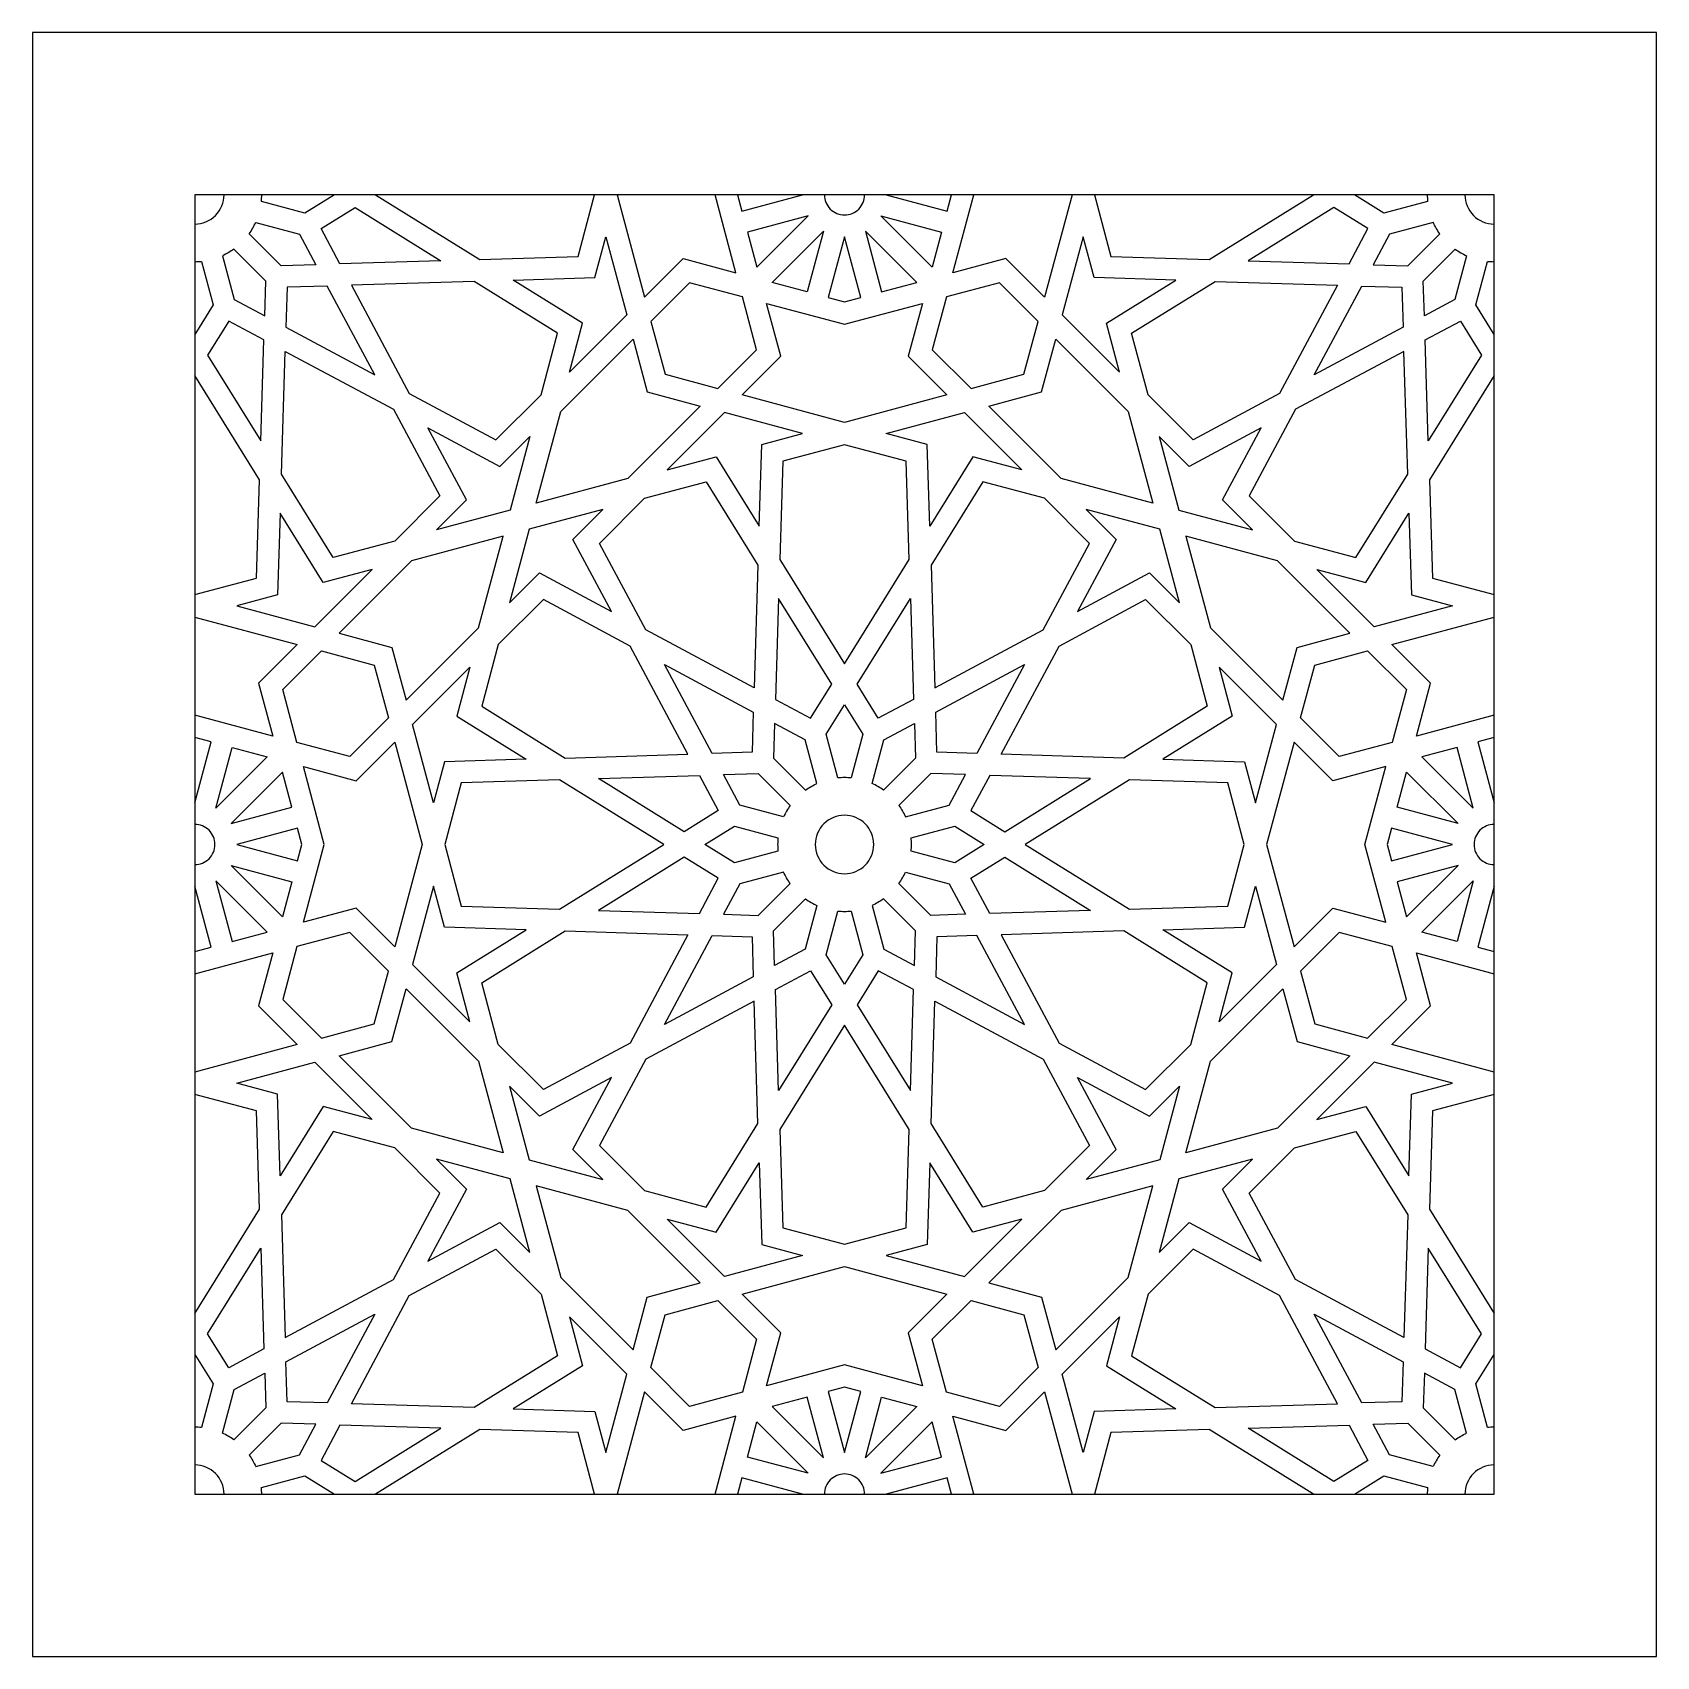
# Model space of a CAD drawing. Extents: x 6646 to 8147, y 1532 to 3032.
import ezdxf

# ---------------------------------------------------------------- set-up
doc = ezdxf.new("R2010")
doc.units = 0
doc.layers.add('DEFAULT_LAYER', color=1, linetype='CONTINUOUS')

msp = doc.modelspace()

# ---------------------------------------------------------------- linework, layer by layer
at = {"layer": 'DEFAULT_LAYER'}
for p, q in [((6646.4, 3032.1), (6646.4, 1531.6)), ((8146.9, 3032.1), (6646.4, 3032.1)), ((8146.9, 1531.6), (8146.9, 3032.1)), ((7996.9, 2882.1), (6796.4, 2882.1)), ((6796.4, 2882.1), (6796.4, 1681.6)), ((6925.5, 2882.1), (6898.2, 2865.1)), ((6963.5, 2882.1), (7059.8, 2822.3)), ((7150.5, 2825.2), (7165.7, 2882.1)), ((7186.5, 2882.1), (7211.8, 2787.4)), ((7296.4, 2810.1), (7277.2, 2882.1)), ((7297.9, 2882.1), (7301.9, 2867)), ((7301.9, 2867), (7358, 2882.1)), ((7435.3, 2882.1), (7491.4, 2867)), ((7491.4, 2867), (7495.5, 2882.1)), ((7496.9, 2810.1), (7516.2, 2882.1)), ((7606.9, 2882.1), (7581.5, 2787.4)), ((7627.6, 2882.1), (7642.8, 2825.2)), ((7733.5, 2822.3), (7829.9, 2882.1)), ((7895.1, 2865.1), (7867.8, 2882.1)), ((7996.9, 1681.6), (7996.9, 2882.1)), ((6898.2, 2865.1), (6857.9, 2875.9)), ((6913.1, 2850.8), (6944.5, 2870.3)), ((6944.5, 2870.3), (7023.7, 2821.2)), ((7848.9, 2870.3), (7769.7, 2821.2)), ((7880.3, 2850.8), (7848.9, 2870.3)), ((7935.4, 2875.9), (7895.1, 2865.1)), ((6852.7, 2856.6), (6893, 2845.8)), ((7363.2, 2862.7), (7307.1, 2847.7)), ((7315.8, 2815.3), (7363.2, 2862.7)), ((7477.6, 2815.3), (7430.1, 2862.7)), ((7430.1, 2862.7), (7486.3, 2847.7)), ((7940.6, 2856.6), (7900.3, 2845.8)), ((6876.1, 2816.5), (6846.6, 2846)), ((6893, 2845.8), (6908.2, 2817.5)), ((6930.5, 2818.2), (6913.1, 2850.8)), ((7166, 2805.6), (7176.1, 2843.4)), ((7176.1, 2843.4), (7195.5, 2771.1)), ((7307.1, 2847.7), (7315.8, 2815.3)), ((7329.9, 2801.1), (7377.3, 2848.6)), ((7377.3, 2848.6), (7362.3, 2792.5)), ((7396.7, 2843.4), (7381.6, 2787.3)), ((7411.7, 2787.3), (7396.7, 2843.4)), ((7463.4, 2801.1), (7416, 2848.6)), ((7416, 2848.6), (7431, 2792.5)), ((7486.3, 2847.7), (7477.6, 2815.3)), ((7617.2, 2843.4), (7597.9, 2771.1)), ((7627.4, 2805.6), (7617.2, 2843.4)), ((7862.8, 2818.2), (7880.3, 2850.8)), ((7900.3, 2845.8), (7885.1, 2817.5)), ((7917.2, 2816.5), (7946.7, 2846)), ((6821.9, 2825.7), (6832.7, 2785.4)), ((6862, 2802.4), (6832.5, 2831.9)), ((7023.7, 2821.2), (6930.5, 2818.2)), ((7059.8, 2822.3), (7150.5, 2825.2)), ((7211.8, 2787.4), (7247.6, 2823.2)), ((7247.6, 2823.2), (7296.4, 2810.1)), ((7545.8, 2823.2), (7496.9, 2810.1)), ((7581.5, 2787.4), (7545.8, 2823.2)), ((7642.8, 2825.2), (7733.5, 2822.3)), ((7769.7, 2821.2), (7862.8, 2818.2)), ((7931.4, 2802.4), (7960.9, 2831.9)), ((7971.5, 2825.7), (7960.7, 2785.4)), ((6802.5, 2820.6), (6813.3, 2780.3)), ((6908.2, 2817.5), (6876.1, 2816.5)), ((7885.1, 2817.5), (7917.2, 2816.5)), ((7980, 2780.3), (7990.8, 2820.6)), ((6861, 2770.3), (6862, 2802.4)), ((6881.8, 2796.7), (6880.6, 2759.7)), ((6918.8, 2797.8), (6881.8, 2796.7)), ((6962.8, 2715.7), (6918.8, 2797.8)), ((7054.4, 2802.1), (6941.1, 2798.5)), ((6941.1, 2798.5), (6994.6, 2698.6)), ((7131.5, 2754.3), (7054.4, 2802.1)), ((7090.5, 2803.3), (7166, 2805.6)), ((7154.7, 2763.4), (7090.5, 2803.3)), ((7253.6, 2800.9), (7217.8, 2765.1)), ((7302.4, 2787.8), (7253.6, 2800.9)), ((7362.3, 2792.5), (7329.9, 2801.1)), ((7431, 2792.5), (7463.4, 2801.1)), ((7539.8, 2800.9), (7490.9, 2787.8)), ((7575.6, 2765.1), (7539.8, 2800.9)), ((7702.9, 2803.3), (7627.4, 2805.6)), ((7638.7, 2763.4), (7702.9, 2803.3)), ((7661.8, 2754.3), (7739, 2802.1)), ((7739, 2802.1), (7852.3, 2798.5)), ((7852.3, 2798.5), (7798.7, 2698.6)), ((7830.5, 2715.7), (7874.6, 2797.8)), ((7874.6, 2797.8), (7911.5, 2796.7)), ((7911.5, 2796.7), (7912.7, 2759.7)), ((7932.4, 2770.3), (7931.4, 2802.4)), ((6813.3, 2780.3), (6796.4, 2753)), ((6832.7, 2785.4), (6861, 2770.3)), ((7315.5, 2738.9), (7302.4, 2787.8)), ((7337.8, 2733), (7324.7, 2781.8)), ((7324.7, 2781.8), (7396.7, 2762.5)), ((7381.6, 2787.3), (7396.7, 2783.3)), ((7396.7, 2783.3), (7411.7, 2787.3)), ((7396.7, 2762.5), (7468.6, 2781.8)), ((7468.6, 2781.8), (7455.5, 2733)), ((7490.9, 2787.8), (7477.8, 2738.9)), ((7960.7, 2785.4), (7932.4, 2770.3)), ((7996.9, 2753), (7980, 2780.3)), ((6827.7, 2765.4), (6808.2, 2734)), ((6860.3, 2748), (6827.7, 2765.4)), ((7195.5, 2771.1), (7142.5, 2718.2)), ((7142.5, 2718.2), (7154.7, 2763.4)), ((7217.8, 2765.1), (7230.9, 2716.3)), ((7562.5, 2716.3), (7575.6, 2765.1)), ((7597.9, 2771.1), (7650.8, 2718.2)), ((7650.8, 2718.2), (7638.7, 2763.4)), ((7933.1, 2748), (7965.7, 2765.4)), ((7965.7, 2765.4), (7985.1, 2734)), ((6857.3, 2654.8), (6860.3, 2748)), ((6880.6, 2759.7), (6962.8, 2715.7)), ((7116.3, 2697.4), (7131.5, 2754.3)), ((7134.5, 2681.9), (7201.5, 2748.8)), ((7201.5, 2748.8), (7214.5, 2699.9)), ((7578.8, 2699.9), (7591.9, 2748.8)), ((7591.9, 2748.8), (7658.8, 2681.9)), ((7677.1, 2697.4), (7661.8, 2754.3)), ((7912.7, 2759.7), (7830.5, 2715.7)), ((7936, 2654.8), (7933.1, 2748)), ((6808.2, 2734), (6857.3, 2654.8)), ((6876.4, 2624.1), (6879.9, 2737.4)), ((6879.9, 2737.4), (6979.9, 2683.9)), ((7279.7, 2703.2), (7315.5, 2738.9)), ((7302, 2697.2), (7337.8, 2733)), ((7455.5, 2733), (7491.3, 2697.2)), ((7477.8, 2738.9), (7513.6, 2703.2)), ((7913.4, 2737.4), (7813.5, 2683.9)), ((7917, 2624.1), (7913.4, 2737.4)), ((7985.1, 2734), (7936, 2654.8)), ((7230.9, 2716.3), (7279.7, 2703.2)), ((7513.6, 2703.2), (7562.5, 2716.3)), ((6856.2, 2618.7), (6796.4, 2715)), ((7996.9, 2715), (7937.2, 2618.7)), ((6994.6, 2698.6), (7074.6, 2655.7)), ((7074.6, 2655.7), (7116.3, 2697.4)), ((7263.4, 2686.8), (7196.5, 2619.9)), ((7214.5, 2699.9), (7263.4, 2686.8)), ((7396.7, 2671.8), (7302, 2697.2)), ((7491.3, 2697.2), (7396.7, 2671.8)), ((7529.9, 2686.8), (7578.8, 2699.9)), ((7596.8, 2619.9), (7529.9, 2686.8)), ((7718.7, 2655.7), (7677.1, 2697.4)), ((7798.7, 2698.6), (7718.7, 2655.7)), ((6979.9, 2683.9), (7022.7, 2603.9)), ((7111.9, 2597.3), (7134.5, 2681.9)), ((7285.7, 2680.9), (7232.8, 2627.9)), ((7358, 2661.5), (7285.7, 2680.9)), ((7435.3, 2661.5), (7507.6, 2680.9)), ((7507.6, 2680.9), (7560.6, 2627.9)), ((7658.8, 2681.9), (7681.5, 2597.3)), ((7813.5, 2683.9), (7770.6, 2603.9)), ((7011.7, 2666.8), (7078.3, 2631.1)), ((7047.4, 2600.2), (7011.7, 2666.8)), ((7078.3, 2631.1), (7105.9, 2658.8)), ((7105.9, 2658.8), (7087.7, 2590.8)), ((7320.3, 2651.4), (7358, 2661.5)), ((7473.1, 2651.4), (7435.3, 2661.5)), ((7715.1, 2631.1), (7687.4, 2658.8)), ((7687.4, 2658.8), (7705.6, 2590.8)), ((7781.6, 2666.8), (7715.1, 2631.1)), ((7746, 2600.2), (7781.6, 2666.8)), ((7317.9, 2575.9), (7320.3, 2651.4)), ((7396.7, 2651.1), (7339.8, 2635.9)), ((7453.6, 2635.9), (7396.7, 2651.1)), ((7475.5, 2575.9), (7473.1, 2651.4)), ((7232.8, 2627.9), (7278.1, 2640.1)), ((7278.1, 2640.1), (7317.9, 2575.9)), ((7339.8, 2635.9), (7336.9, 2545.2)), ((7456.4, 2545.2), (7453.6, 2635.9)), ((7515.3, 2640.1), (7475.5, 2575.9)), ((7560.6, 2627.9), (7515.3, 2640.1)), ((6853.3, 2528), (6856.2, 2618.7)), ((6924.2, 2547), (6876.4, 2624.1)), ((7196.5, 2619.9), (7111.9, 2597.3)), ((7212, 2601.7), (7268.9, 2616.9)), ((7268.9, 2616.9), (7316.7, 2539.8)), ((7524.4, 2616.9), (7476.6, 2539.8)), ((7581.3, 2601.7), (7524.4, 2616.9)), ((7681.5, 2597.3), (7596.8, 2619.9)), ((7869.1, 2547), (7917, 2624.1)), ((7937.2, 2618.7), (7940, 2528)), ((7022.7, 2603.9), (6981.1, 2562.2)), ((7019.7, 2572.6), (7047.4, 2600.2)), ((7170.4, 2560), (7212, 2601.7)), ((7623, 2560), (7581.3, 2601.7)), ((7773.6, 2572.6), (7746, 2600.2)), ((7770.6, 2603.9), (7812.3, 2562.2)), ((6875.2, 2588), (6872.8, 2512.5)), ((6915, 2523.8), (6875.2, 2588)), ((7087.7, 2590.8), (7019.7, 2572.6)), ((7173.4, 2591.3), (7105.4, 2573.1)), ((7145.7, 2563.7), (7173.4, 2591.3)), ((7687.9, 2573.1), (7620, 2591.3)), ((7620, 2591.3), (7647.6, 2563.7)), ((7705.6, 2590.8), (7773.6, 2572.6)), ((7878.3, 2523.8), (7918.1, 2588)), ((7918.1, 2588), (7920.5, 2512.5)), ((7081.2, 2566.6), (6996.6, 2543.9)), ((7058.5, 2482), (7081.2, 2566.6)), ((7105.4, 2573.1), (7087.2, 2505.1)), ((7706.2, 2505.1), (7687.9, 2573.1)), ((7712.1, 2566.6), (7734.8, 2482)), ((7796.7, 2543.9), (7712.1, 2566.6)), ((6981.1, 2562.2), (6924.2, 2547)), ((7181.4, 2497.1), (7145.7, 2563.7)), ((7213.2, 2480), (7170.4, 2560)), ((7580.1, 2480), (7623, 2560)), ((7647.6, 2563.7), (7611.9, 2497.1)), ((7812.3, 2562.2), (7869.1, 2547)), ((6907.4, 2483), (6960.3, 2535.9)), ((6960.3, 2535.9), (6915, 2523.8)), ((6996.6, 2543.9), (6929.7, 2477)), ((7316.7, 2539.8), (7313.2, 2426.5)), ((7336.9, 2545.2), (7396.7, 2448.8)), ((7396.7, 2448.8), (7456.4, 2545.2)), ((7476.6, 2539.8), (7480.2, 2426.5)), ((7863.7, 2477), (7796.7, 2543.9)), ((7886, 2483), (7833, 2535.9)), ((7833, 2535.9), (7878.3, 2523.8)), ((6796.4, 2512.7), (6853.3, 2528)), ((7087.2, 2505.1), (7114.8, 2532.8)), ((7114.8, 2532.8), (7181.4, 2497.1)), ((7611.9, 2497.1), (7678.5, 2532.8)), ((7678.5, 2532.8), (7706.2, 2505.1)), ((7940, 2528), (7996.9, 2512.7)), ((6872.8, 2512.5), (6835.1, 2502.4)), ((7118.5, 2508.1), (7076.8, 2466.5)), ((7198.5, 2465.2), (7118.5, 2508.1)), ((7335.8, 2509.1), (7332.8, 2415.9)), ((7384.9, 2429.9), (7335.8, 2509.1)), ((7408.4, 2429.9), (7457.6, 2509.1)), ((7457.6, 2509.1), (7460.5, 2415.9)), ((7594.9, 2465.2), (7674.9, 2508.1)), ((7674.9, 2508.1), (7716.5, 2466.5)), ((7920.5, 2512.5), (7958.3, 2502.4)), ((6796.4, 2492), (6891, 2466.7)), ((6835.1, 2502.4), (6907.4, 2483)), ((7958.3, 2502.4), (7886, 2483)), ((7902.3, 2466.7), (7996.9, 2492)), ((6929.7, 2477), (6978.5, 2463.9)), ((6991.6, 2415.1), (7058.5, 2482)), ((7313.2, 2426.5), (7213.2, 2480)), ((7480.2, 2426.5), (7580.1, 2480)), ((7734.8, 2482), (7801.7, 2415.1)), ((7814.8, 2463.9), (7863.7, 2477)), ((6891, 2466.7), (6855.3, 2430.9)), ((6978.5, 2463.9), (6991.6, 2415.1)), ((7076.8, 2466.5), (7061.6, 2409.6)), ((7252, 2365.3), (7198.5, 2465.2)), ((7541.3, 2365.3), (7594.9, 2465.2)), ((7716.5, 2466.5), (7731.8, 2409.6)), ((7801.7, 2415.1), (7814.8, 2463.9)), ((7938.1, 2430.9), (7902.3, 2466.7)), ((6877.6, 2424.9), (6913.4, 2460.7)), ((6913.4, 2460.7), (6962.2, 2447.6)), ((6962.2, 2447.6), (6975.3, 2398.7)), ((7230.3, 2448.2), (7312.4, 2404.1)), ((7274.3, 2366), (7230.3, 2448.2)), ((7480.9, 2404.1), (7563, 2448.2)), ((7563, 2448.2), (7519, 2366)), ((7818, 2398.7), (7831.1, 2447.6)), ((7831.1, 2447.6), (7880, 2460.7)), ((7880, 2460.7), (7915.8, 2424.9)), ((6855.3, 2430.9), (6868.4, 2382)), ((6997.6, 2392.8), (7050.6, 2445.7)), ((7050.6, 2445.7), (7038.4, 2400.4)), ((7795.7, 2392.8), (7742.8, 2445.7)), ((7742.8, 2445.7), (7754.9, 2400.4)), ((7925, 2382), (7938.1, 2430.9)), ((6890.7, 2376.1), (6877.6, 2424.9)), ((7332.8, 2415.9), (7365.4, 2398.5)), ((7365.4, 2398.5), (7384.9, 2429.9)), ((7427.9, 2398.5), (7408.4, 2429.9)), ((7460.5, 2415.9), (7427.9, 2398.5)), ((7915.8, 2424.9), (7902.7, 2376.1)), ((6868.4, 2382), (6796.4, 2401.3)), ((7061.6, 2409.6), (7138.7, 2361.7)), ((7312.4, 2404.1), (7311.3, 2367.2)), ((7379.7, 2383.6), (7396.7, 2410.9)), ((7396.7, 2410.9), (7413.6, 2383.6)), ((7482.1, 2367.2), (7480.9, 2404.1)), ((7731.8, 2409.6), (7654.6, 2361.7)), ((7996.9, 2401.3), (7925, 2382)), ((6975.3, 2398.7), (6939.5, 2363)), ((7017, 2320.4), (6997.6, 2392.8)), ((7038.4, 2400.4), (7102.6, 2360.6)), ((7332.1, 2393.6), (7331.1, 2361.5)), ((7360.4, 2378.4), (7332.1, 2393.6)), ((7432.9, 2378.4), (7461.2, 2393.6)), ((7461.2, 2393.6), (7462.2, 2361.5)), ((7754.9, 2400.4), (7690.7, 2360.6)), ((7776.3, 2320.4), (7795.7, 2392.8)), ((7853.8, 2363), (7818, 2398.7)), ((6811.5, 2376.6), (6796.4, 2380.6)), ((6796.4, 2320.4), (6811.5, 2376.6)), ((6815.7, 2315.3), (6830.8, 2371.4)), ((6830.8, 2371.4), (6863.2, 2362.7)), ((6939.5, 2363), (6890.7, 2376.1)), ((6945.5, 2340.7), (6981.3, 2376.4)), ((6981.3, 2376.4), (7006.6, 2281.8)), ((7371.2, 2338.1), (7360.4, 2378.4)), ((7390.5, 2343.3), (7379.7, 2383.6)), ((7413.6, 2383.6), (7402.8, 2343.3)), ((7422.1, 2338.1), (7432.9, 2378.4)), ((7812.1, 2376.4), (7786.7, 2281.8)), ((7847.8, 2340.7), (7812.1, 2376.4)), ((7902.7, 2376.1), (7853.8, 2363)), ((7962.6, 2371.4), (7930.1, 2362.7)), ((7977.6, 2315.3), (7962.6, 2371.4)), ((7996.9, 2380.6), (7981.9, 2376.6)), ((7981.9, 2376.6), (7996.9, 2320.4)), ((6863.2, 2362.7), (6815.7, 2315.3)), ((7027.1, 2358.2), (7017, 2320.4)), ((7102.6, 2360.6), (7027.1, 2358.2)), ((7138.7, 2361.7), (7252, 2365.3)), ((7311.3, 2367.2), (7274.3, 2366)), ((7331.1, 2361.5), (7360.6, 2332)), ((7462.2, 2361.5), (7432.7, 2332)), ((7519, 2366), (7482.1, 2367.2)), ((7654.6, 2361.7), (7541.3, 2365.3)), ((7690.7, 2360.6), (7766.2, 2358.2)), ((7766.2, 2358.2), (7776.3, 2320.4)), ((7930.1, 2362.7), (7977.6, 2315.3)), ((6877.3, 2348.6), (6829.9, 2301.1)), ((6886, 2316.2), (6877.3, 2348.6)), ((6896.7, 2353.8), (6945.5, 2340.7)), ((6915.9, 2281.8), (6896.7, 2353.8)), ((7133.3, 2341.6), (7042.6, 2338.7)), ((7229.6, 2281.8), (7133.3, 2341.6)), ((7169.4, 2342.7), (7262.6, 2345.6)), ((7248.6, 2293.6), (7169.4, 2342.7)), ((7262.6, 2345.6), (7280, 2313.1)), ((7284.9, 2346.4), (7317, 2347.4)), ((7300, 2318.1), (7284.9, 2346.4)), ((7317, 2347.4), (7346.5, 2317.9)), ((7476.4, 2347.4), (7446.9, 2317.9)), ((7508.5, 2346.4), (7476.4, 2347.4)), ((7493.3, 2318.1), (7508.5, 2346.4)), ((7530.8, 2345.6), (7513.3, 2313.1)), ((7623.9, 2342.7), (7530.8, 2345.6)), ((7544.7, 2293.6), (7623.9, 2342.7)), ((7660, 2341.6), (7563.7, 2281.8)), ((7750.8, 2338.7), (7660, 2341.6)), ((7896.7, 2353.8), (7847.8, 2340.7)), ((7877.4, 2281.8), (7896.7, 2353.8)), ((7907.3, 2316.2), (7916, 2348.6)), ((7916, 2348.6), (7963.5, 2301.1)), ((7042.6, 2338.7), (7027.3, 2281.8)), ((7766, 2281.8), (7750.8, 2338.7)), ((6829.9, 2301.1), (6886, 2316.2)), ((7280, 2313.1), (7248.6, 2293.6)), ((7340.3, 2307.3), (7300, 2318.1)), ((7453, 2307.3), (7493.3, 2318.1)), ((7513.3, 2313.1), (7544.7, 2293.6)), ((7963.5, 2301.1), (7907.3, 2316.2)), ((6891.2, 2296.9), (6835.1, 2281.8)), ((6895.2, 2281.8), (6891.2, 2296.9)), ((7267.6, 2281.8), (7294.9, 2298.7)), ((7294.9, 2298.7), (7335.2, 2287.9)), ((7458.2, 2287.9), (7498.5, 2298.7)), ((7498.5, 2298.7), (7525.8, 2281.8)), ((7902.1, 2296.9), (7898.1, 2281.8)), ((7958.3, 2281.8), (7902.1, 2296.9)), ((6835.1, 2281.8), (6891.2, 2266.8)), ((6891.2, 2266.8), (6895.2, 2281.8)), ((6896.7, 2209.9), (6915.9, 2281.8)), ((7006.6, 2281.8), (6981.3, 2187.2)), ((7027.3, 2281.8), (7042.6, 2224.9)), ((7133.3, 2222.1), (7229.6, 2281.8)), ((7294.9, 2264.9), (7267.6, 2281.8)), ((7525.8, 2281.8), (7498.5, 2264.9)), ((7563.7, 2281.8), (7660, 2222.1)), ((7750.8, 2224.9), (7766, 2281.8)), ((7786.7, 2281.8), (7812.1, 2187.2)), ((7896.7, 2209.9), (7877.4, 2281.8)), ((7898.1, 2281.8), (7902.1, 2266.8)), ((7902.1, 2266.8), (7958.3, 2281.8)), ((7248.6, 2270), (7169.4, 2220.9)), ((7280, 2250.6), (7248.6, 2270)), ((7335.2, 2275.7), (7294.9, 2264.9)), ((7498.5, 2264.9), (7458.2, 2275.7)), ((7513.3, 2250.6), (7544.7, 2270)), ((7544.7, 2270), (7623.9, 2220.9)), ((6877.3, 2215), (6829.9, 2262.5)), ((6829.9, 2262.5), (6886, 2247.4)), ((7340.3, 2256.4), (7300, 2245.6)), ((7453, 2256.4), (7493.3, 2245.6)), ((7963.5, 2262.5), (7907.3, 2247.4)), ((7916, 2215), (7963.5, 2262.5)), ((6811.5, 2187), (6796.4, 2243.2)), ((6863.2, 2200.9), (6815.7, 2248.3)), ((6815.7, 2248.3), (6830.8, 2192.2)), ((6886, 2247.4), (6877.3, 2215)), ((7017, 2243.2), (6997.6, 2170.9)), ((7027.1, 2205.4), (7017, 2243.2)), ((7262.6, 2218), (7280, 2250.6)), ((7300, 2245.6), (7284.9, 2217.3)), ((7317, 2216.3), (7346.5, 2245.8)), ((7476.4, 2216.3), (7446.9, 2245.8)), ((7493.3, 2245.6), (7508.5, 2217.3)), ((7530.8, 2218), (7513.3, 2250.6)), ((7766.2, 2205.4), (7776.3, 2243.2)), ((7776.3, 2243.2), (7795.7, 2170.9)), ((7907.3, 2247.4), (7916, 2215)), ((7930.1, 2200.9), (7977.6, 2248.3)), ((7977.6, 2248.3), (7962.6, 2192.2)), ((7996.9, 2243.2), (7981.9, 2187)), ((6945.5, 2223), (6896.7, 2209.9)), ((6981.3, 2187.2), (6945.5, 2223)), ((7042.6, 2224.9), (7133.3, 2222.1)), ((7169.4, 2220.9), (7262.6, 2218)), ((7331.1, 2202.1), (7360.6, 2231.6)), ((7371.2, 2225.5), (7360.4, 2185.2)), ((7422.1, 2225.5), (7432.9, 2185.2)), ((7462.2, 2202.1), (7432.7, 2231.6)), ((7623.9, 2220.9), (7530.8, 2218)), ((7660, 2222.1), (7750.8, 2224.9)), ((7812.1, 2187.2), (7847.8, 2223)), ((7847.8, 2223), (7896.7, 2209.9)), ((7284.9, 2217.3), (7317, 2216.3)), ((7379.7, 2180), (7390.5, 2220.3)), ((7402.8, 2220.3), (7413.6, 2180)), ((7508.5, 2217.3), (7476.4, 2216.3)), ((6830.8, 2192.2), (6863.2, 2200.9)), ((6939.5, 2200.6), (6890.7, 2187.6)), ((6975.3, 2164.9), (6939.5, 2200.6)), ((7102.6, 2203), (7027.1, 2205.4)), ((7038.4, 2163.2), (7102.6, 2203)), ((7061.6, 2154), (7138.7, 2201.9)), ((7138.7, 2201.9), (7252, 2198.3)), ((7252, 2198.3), (7198.5, 2098.4)), ((7230.3, 2115.4), (7274.3, 2197.6)), ((7274.3, 2197.6), (7311.3, 2196.4)), ((7311.3, 2196.4), (7312.4, 2159.5)), ((7332.1, 2170), (7331.1, 2202.1)), ((7461.2, 2170), (7462.2, 2202.1)), ((7482.1, 2196.4), (7480.9, 2159.5)), ((7519, 2197.6), (7482.1, 2196.4)), ((7563, 2115.4), (7519, 2197.6)), ((7654.6, 2201.9), (7541.3, 2198.3)), ((7541.3, 2198.3), (7594.9, 2098.4)), ((7731.8, 2154), (7654.6, 2201.9)), ((7690.7, 2203), (7766.2, 2205.4)), ((7754.9, 2163.2), (7690.7, 2203)), ((7853.8, 2200.6), (7818, 2164.9)), ((7902.7, 2187.6), (7853.8, 2200.6)), ((7962.6, 2192.2), (7930.1, 2200.9)), ((6796.4, 2183), (6811.5, 2187)), ((6796.4, 2162.3), (6868.4, 2181.6)), ((6868.4, 2181.6), (6855.3, 2132.7)), ((6890.7, 2187.6), (6877.6, 2138.7)), ((7360.4, 2185.2), (7332.1, 2170)), ((7396.7, 2152.7), (7379.7, 2180)), ((7413.6, 2180), (7396.7, 2152.7)), ((7432.9, 2185.2), (7461.2, 2170)), ((7915.8, 2138.7), (7902.7, 2187.6)), ((7938.1, 2132.7), (7925, 2181.6)), ((7925, 2181.6), (7996.9, 2162.3)), ((7981.9, 2187), (7996.9, 2183)), ((6962.2, 2116), (6975.3, 2164.9)), ((6997.6, 2170.9), (7050.6, 2117.9)), ((7050.6, 2117.9), (7038.4, 2163.2)), ((7332.8, 2147.7), (7365.4, 2165.2)), ((7365.4, 2165.2), (7384.9, 2133.8)), ((7427.9, 2165.2), (7408.4, 2133.8)), ((7460.5, 2147.7), (7427.9, 2165.2)), ((7795.7, 2170.9), (7742.8, 2117.9)), ((7742.8, 2117.9), (7754.9, 2163.2)), ((7818, 2164.9), (7831.1, 2116)), ((6978.5, 2099.7), (6991.6, 2148.6)), ((6991.6, 2148.6), (7058.5, 2081.6)), ((7076.8, 2097.1), (7061.6, 2154)), ((7312.4, 2159.5), (7230.3, 2115.4)), ((7335.8, 2054.5), (7332.8, 2147.7)), ((7457.6, 2054.5), (7460.5, 2147.7)), ((7480.9, 2159.5), (7563, 2115.4)), ((7716.5, 2097.1), (7731.8, 2154)), ((7734.8, 2081.6), (7801.7, 2148.6)), ((7801.7, 2148.6), (7814.8, 2099.7)), ((6855.3, 2132.7), (6891, 2096.9)), ((6877.6, 2138.7), (6913.4, 2102.9)), ((7313.2, 2137.2), (7213.2, 2083.6)), ((7316.7, 2023.9), (7313.2, 2137.2)), ((7384.9, 2133.8), (7335.8, 2054.5)), ((7408.4, 2133.8), (7457.6, 2054.5)), ((7476.6, 2023.9), (7480.2, 2137.2)), ((7480.2, 2137.2), (7580.1, 2083.6)), ((7880, 2102.9), (7915.8, 2138.7)), ((7902.3, 2096.9), (7938.1, 2132.7)), ((6913.4, 2102.9), (6962.2, 2116)), ((7831.1, 2116), (7880, 2102.9)), ((7396.7, 2114.8), (7336.9, 2018.4)), ((7456.4, 2018.4), (7396.7, 2114.8)), ((6891, 2096.9), (6796.4, 2071.6)), ((6929.7, 2086.6), (6978.5, 2099.7)), ((6996.6, 2019.7), (6929.7, 2086.6)), ((7118.5, 2055.5), (7076.8, 2097.1)), ((7198.5, 2098.4), (7118.5, 2055.5)), ((7594.9, 2098.4), (7674.9, 2055.5)), ((7674.9, 2055.5), (7716.5, 2097.1)), ((7863.7, 2086.6), (7796.7, 2019.7)), ((7814.8, 2099.7), (7863.7, 2086.6)), ((7996.9, 2071.6), (7902.3, 2096.9)), ((6835.1, 2061.2), (6907.4, 2080.6)), ((6907.4, 2080.6), (6960.3, 2027.7)), ((7058.5, 2081.6), (7081.2, 1997)), ((7213.2, 2083.6), (7170.4, 2003.6)), ((7580.1, 2083.6), (7623, 2003.6)), ((7712.1, 1997), (7734.8, 2081.6)), ((7886, 2080.6), (7833, 2027.7)), ((7958.3, 2061.2), (7886, 2080.6)), ((6872.8, 2051.1), (6835.1, 2061.2)), ((7114.8, 2030.9), (7087.2, 2058.5)), ((7087.2, 2058.5), (7105.4, 1990.5)), ((7181.4, 2066.5), (7114.8, 2030.9)), ((7145.7, 2000), (7181.4, 2066.5)), ((7611.9, 2066.5), (7678.5, 2030.9)), ((7647.6, 2000), (7611.9, 2066.5)), ((7678.5, 2030.9), (7706.2, 2058.5)), ((7706.2, 2058.5), (7687.9, 1990.5)), ((7920.5, 2051.1), (7958.3, 2061.2)), ((6853.3, 2035.6), (6796.4, 2050.9)), ((6875.2, 1975.6), (6872.8, 2051.1)), ((7918.1, 1975.6), (7920.5, 2051.1)), ((7996.9, 2050.9), (7940, 2035.6)), ((6856.2, 1944.9), (6853.3, 2035.6)), ((6915, 2039.8), (6875.2, 1975.6)), ((6960.3, 2027.7), (6915, 2039.8)), ((7833, 2027.7), (7878.3, 2039.8)), ((7878.3, 2039.8), (7918.1, 1975.6)), ((7940, 2035.6), (7937.2, 1944.9)), ((6924.2, 2016.7), (6876.4, 1939.5)), ((6981.1, 2001.4), (6924.2, 2016.7)), ((7081.2, 1997), (6996.6, 2019.7)), ((7268.9, 1946.7), (7316.7, 2023.9)), ((7336.9, 2018.4), (7339.8, 1927.7)), ((7453.6, 1927.7), (7456.4, 2018.4)), ((7524.4, 1946.7), (7476.6, 2023.9)), ((7796.7, 2019.7), (7712.1, 1997)), ((7812.3, 2001.4), (7869.1, 2016.7)), ((7869.1, 2016.7), (7917, 1939.5)), ((7022.7, 1959.8), (6981.1, 2001.4)), ((7173.4, 1972.3), (7145.7, 2000)), ((7170.4, 2003.6), (7212, 1962)), ((7623, 2003.6), (7581.3, 1962)), ((7620, 1972.3), (7647.6, 2000)), ((7770.6, 1959.8), (7812.3, 2001.4)), ((7087.7, 1972.8), (7019.7, 1991.1)), ((7019.7, 1991.1), (7047.4, 1963.4)), ((7105.4, 1990.5), (7173.4, 1972.3)), ((7278.1, 1923.6), (7317.9, 1987.7)), ((7317.9, 1987.7), (7320.3, 1912.3)), ((7475.5, 1987.7), (7473.1, 1912.3)), ((7515.3, 1923.6), (7475.5, 1987.7)), ((7687.9, 1990.5), (7620, 1972.3)), ((7773.6, 1991.1), (7705.6, 1972.8)), ((7746, 1963.4), (7773.6, 1991.1)), ((7105.9, 1904.9), (7087.7, 1972.8)), ((7111.9, 1966.4), (7134.5, 1881.7)), ((7196.5, 1943.7), (7111.9, 1966.4)), ((7681.5, 1966.4), (7596.8, 1943.7)), ((7658.8, 1881.7), (7681.5, 1966.4)), ((7705.6, 1972.8), (7687.4, 1904.9)), ((6979.9, 1879.8), (7022.7, 1959.8)), ((7047.4, 1963.4), (7011.7, 1896.8)), ((7212, 1962), (7268.9, 1946.7)), ((7581.3, 1962), (7524.4, 1946.7)), ((7781.6, 1896.8), (7746, 1963.4)), ((7813.5, 1879.8), (7770.6, 1959.8)), ((6796.4, 1848.6), (6856.2, 1944.9)), ((6876.4, 1939.5), (6879.9, 1826.2)), ((7263.4, 1876.8), (7196.5, 1943.7)), ((7285.7, 1882.8), (7232.8, 1935.7)), ((7232.8, 1935.7), (7278.1, 1923.6)), ((7507.6, 1882.8), (7560.6, 1935.7)), ((7560.6, 1935.7), (7515.3, 1923.6)), ((7596.8, 1943.7), (7529.9, 1876.8)), ((7917, 1939.5), (7913.4, 1826.2)), ((7937.2, 1944.9), (7996.9, 1848.6)), ((7011.7, 1896.8), (7078.3, 1932.5)), ((7078.3, 1932.5), (7105.9, 1904.9)), ((7339.8, 1927.7), (7396.7, 1912.5)), ((7396.7, 1912.5), (7453.6, 1927.7)), ((7687.4, 1904.9), (7715.1, 1932.5)), ((7715.1, 1932.5), (7781.6, 1896.8)), ((6808.2, 1829.6), (6857.3, 1908.8)), ((6857.3, 1908.8), (6860.3, 1815.7)), ((6994.6, 1865), (7074.6, 1907.9)), ((7074.6, 1907.9), (7116.3, 1866.2)), ((7320.3, 1912.3), (7358, 1902.1)), ((7473.1, 1912.3), (7435.3, 1902.1)), ((7718.7, 1907.9), (7677.1, 1866.2)), ((7798.7, 1865), (7718.7, 1907.9)), ((7936, 1908.8), (7933.1, 1815.7)), ((7985.1, 1829.6), (7936, 1908.8)), ((7358, 1902.1), (7285.7, 1882.8)), ((7302, 1866.4), (7396.7, 1891.8)), ((7396.7, 1891.8), (7491.3, 1866.4)), ((7435.3, 1902.1), (7507.6, 1882.8)), ((6879.9, 1826.2), (6979.9, 1879.8)), ((7134.5, 1881.7), (7201.5, 1814.8)), ((7214.5, 1863.7), (7263.4, 1876.8)), ((7529.9, 1876.8), (7578.8, 1863.7)), ((7591.9, 1814.8), (7658.8, 1881.7)), ((7913.4, 1826.2), (7813.5, 1879.8)), ((6941.1, 1765.1), (6994.6, 1865)), ((7116.3, 1866.2), (7131.5, 1809.3)), ((7201.5, 1814.8), (7214.5, 1863.7)), ((7337.8, 1830.7), (7302, 1866.4)), ((7491.3, 1866.4), (7455.5, 1830.7)), ((7578.8, 1863.7), (7591.9, 1814.8)), ((7677.1, 1866.2), (7661.8, 1809.3)), ((7852.3, 1765.1), (7798.7, 1865)), ((6880.6, 1803.9), (6962.8, 1847.9)), ((6962.8, 1847.9), (6918.8, 1765.8)), ((7217.8, 1798.5), (7230.9, 1847.4)), ((7230.9, 1847.4), (7279.7, 1860.4)), ((7279.7, 1860.4), (7315.5, 1824.7)), ((7477.8, 1824.7), (7513.6, 1860.4)), ((7513.6, 1860.4), (7562.5, 1847.4)), ((7562.5, 1847.4), (7575.6, 1798.5)), ((7830.5, 1847.9), (7912.7, 1803.9)), ((7874.6, 1765.8), (7830.5, 1847.9)), ((7195.5, 1792.5), (7142.5, 1845.5)), ((7142.5, 1845.5), (7154.7, 1800.2)), ((7324.7, 1781.8), (7337.8, 1830.7)), ((7455.5, 1830.7), (7468.6, 1781.8)), ((7597.9, 1792.5), (7650.8, 1845.5)), ((7650.8, 1845.5), (7638.7, 1800.2)), ((6827.7, 1798.2), (6808.2, 1829.6)), ((6860.3, 1815.7), (6827.7, 1798.2)), ((7315.5, 1824.7), (7302.4, 1775.8)), ((7490.9, 1775.8), (7477.8, 1824.7)), ((7933.1, 1815.7), (7965.7, 1798.2)), ((7965.7, 1798.2), (7985.1, 1829.6)), ((6796.4, 1810.6), (6813.3, 1783.4)), ((6881.8, 1767), (6880.6, 1803.9)), ((7131.5, 1809.3), (7054.4, 1761.5)), ((7396.7, 1801.1), (7324.7, 1781.8)), ((7468.6, 1781.8), (7396.7, 1801.1)), ((7661.8, 1809.3), (7739, 1761.5)), ((7912.7, 1803.9), (7911.5, 1767)), ((7980, 1783.4), (7996.9, 1810.6)), ((6832.7, 1778.2), (6861, 1793.4)), ((6861, 1793.4), (6862, 1761.3)), ((7154.7, 1800.2), (7090.5, 1760.4)), ((7176.1, 1720.2), (7195.5, 1792.5)), ((7253.6, 1762.7), (7217.8, 1798.5)), ((7575.6, 1798.5), (7539.8, 1762.7)), ((7617.2, 1720.2), (7597.9, 1792.5)), ((7638.7, 1800.2), (7702.9, 1760.4)), ((7932.4, 1793.4), (7931.4, 1761.3)), ((7960.7, 1778.2), (7932.4, 1793.4)), ((6813.3, 1783.4), (6802.5, 1743.1)), ((6821.9, 1737.9), (6832.7, 1778.2)), ((7211.8, 1776.2), (7186.5, 1681.6)), ((7247.6, 1740.4), (7211.8, 1776.2)), ((7302.4, 1775.8), (7253.6, 1762.7)), ((7362.3, 1771.2), (7329.9, 1762.5)), ((7377.3, 1715), (7362.3, 1771.2)), ((7396.7, 1780.4), (7381.6, 1776.3)), ((7381.6, 1776.3), (7396.7, 1720.2)), ((7411.7, 1776.3), (7396.7, 1780.4)), ((7396.7, 1720.2), (7411.7, 1776.3)), ((7416, 1715), (7431, 1771.2)), ((7431, 1771.2), (7463.4, 1762.5)), ((7539.8, 1762.7), (7490.9, 1775.8)), ((7545.8, 1740.4), (7581.5, 1776.2)), ((7581.5, 1776.2), (7606.9, 1681.6)), ((7971.5, 1737.9), (7960.7, 1778.2)), ((7990.8, 1743.1), (7980, 1783.4)), ((6862, 1761.3), (6832.5, 1731.8)), ((6918.8, 1765.8), (6881.8, 1767)), ((7054.4, 1761.5), (6941.1, 1765.1)), ((7090.5, 1760.4), (7166, 1758)), ((7166, 1758), (7176.1, 1720.2)), ((7329.9, 1762.5), (7377.3, 1715)), ((7463.4, 1762.5), (7416, 1715)), ((7627.4, 1758), (7617.2, 1720.2)), ((7702.9, 1760.4), (7627.4, 1758)), ((7739, 1761.5), (7852.3, 1765.1)), ((7911.5, 1767), (7874.6, 1765.8)), ((7931.4, 1761.3), (7960.9, 1731.8)), ((6876.1, 1747.1), (6846.6, 1717.6)), ((6908.2, 1746.1), (6876.1, 1747.1)), ((6893, 1717.8), (6908.2, 1746.1)), ((6930.5, 1745.4), (6913.1, 1712.8)), ((7023.7, 1742.5), (6930.5, 1745.4)), ((6944.5, 1693.3), (7023.7, 1742.5)), ((7059.8, 1741.3), (6963.5, 1681.6)), ((7150.5, 1738.5), (7059.8, 1741.3)), ((7296.4, 1753.5), (7247.6, 1740.4)), ((7277.2, 1681.6), (7296.4, 1753.5)), ((7307.1, 1715.9), (7315.8, 1748.3)), ((7315.8, 1748.3), (7363.2, 1700.9)), ((7477.6, 1748.3), (7430.1, 1700.9)), ((7486.3, 1715.9), (7477.6, 1748.3)), ((7516.2, 1681.6), (7496.9, 1753.5)), ((7496.9, 1753.5), (7545.8, 1740.4)), ((7733.5, 1741.3), (7642.8, 1738.5)), ((7829.9, 1681.6), (7733.5, 1741.3)), ((7769.7, 1742.5), (7862.8, 1745.4)), ((7848.9, 1693.3), (7769.7, 1742.5)), ((7862.8, 1745.4), (7880.3, 1712.8)), ((7885.1, 1746.1), (7917.2, 1747.1)), ((7900.3, 1717.8), (7885.1, 1746.1)), ((7917.2, 1747.1), (7946.7, 1717.6)), ((7165.7, 1681.6), (7150.5, 1738.5)), ((7642.8, 1738.5), (7627.6, 1681.6)), ((6852.7, 1707), (6893, 1717.8)), ((6913.1, 1712.8), (6944.5, 1693.3)), ((7363.2, 1700.9), (7307.1, 1715.9)), ((7430.1, 1700.9), (7486.3, 1715.9)), ((7880.3, 1712.8), (7848.9, 1693.3)), ((7940.6, 1707), (7900.3, 1717.8)), ((6857.9, 1687.7), (6898.2, 1698.5)), ((6898.2, 1698.5), (6925.5, 1681.6)), ((7301.9, 1696.6), (7297.9, 1681.6)), ((7358, 1681.6), (7301.9, 1696.6)), ((7491.4, 1696.6), (7435.3, 1681.6)), ((7495.5, 1681.6), (7491.4, 1696.6)), ((7867.8, 1681.6), (7895.1, 1698.5)), ((7895.1, 1698.5), (7935.4, 1687.7)), ((6796.4, 1681.6), (7996.9, 1681.6)), ((6646.4, 1531.6), (8146.9, 1531.6))]:
    msp.add_line(p, q, dxfattribs=at)
for centre, radius, start, end in [((6796.4, 2882.1), 27, 315, 0), ((6796.4, 2882.1), 61.8, 354.3115, 0), ((7396.7, 2882.1), 18.6, 180, 225), ((7396.7, 2882.1), 18.6, 315, 360), ((7996.9, 2882.1), 61.8, 180, 185.6885), ((7996.9, 2882.1), 27, 180, 225), ((7396.7, 2882.1), 18.6, 225, 270), ((7396.7, 2882.1), 18.6, 270, 315), ((6796.4, 2882.1), 27, 270, 315), ((6796.4, 2882.1), 61.8, 324.3115, 335.6885), ((7996.9, 2882.1), 27, 225, 270), ((7996.9, 2882.1), 61.8, 234.3115, 245.6885), ((6796.4, 2882.1), 61.8, 270, 275.6885), ((7996.9, 2882.1), 61.8, 264.3115, 270), ((7396.7, 2281.8), 61.8, 90, 95.6885), ((7396.7, 2281.8), 61.8, 84.3115, 90), ((7396.7, 2281.8), 61.8, 54.3115, 65.6885), ((7396.7, 2281.8), 61.8, 144.3115, 155.6885), ((6796.4, 2281.8), 18.6, 45, 90), ((7396.7, 2281.8), 27, 135, 180), ((7396.7, 2281.8), 27, 90, 135), ((7396.7, 2281.8), 27, 45, 90), ((7396.7, 2281.8), 27, 0, 45), ((7996.9, 2281.8), 18.6, 90, 135), ((6796.4, 2281.8), 18.6, 0, 45), ((6796.4, 2281.8), 18.6, 315, 360), ((7396.7, 2281.8), 61.8, 174.3115, 180), ((7396.7, 2281.8), 61.8, 180, 185.6885), ((7396.7, 2281.8), 27, 180, 225), ((7396.7, 2281.8), 27, 315, 0), ((7396.7, 2281.8), 61.8, 360, 5.6885), ((7396.7, 2281.8), 61.8, 354.3115, 0), ((7996.9, 2281.8), 18.6, 135, 180), ((7996.9, 2281.8), 18.6, 180, 225), ((6796.4, 2281.8), 18.6, 270, 315), ((7996.9, 2281.8), 18.6, 225, 270), ((7396.7, 2281.8), 27, 225, 270), ((7396.7, 2281.8), 27, 270, 315), ((7396.7, 2281.8), 61.8, 324.3115, 335.6885), ((7396.7, 2281.8), 61.8, 234.3115, 245.6885), ((7396.7, 2281.8), 61.8, 264.3115, 270), ((7396.7, 2281.8), 61.8, 270, 275.6885), ((6796.4, 1681.6), 61.8, 84.3115, 90), ((7996.9, 1681.6), 61.8, 90, 95.6885), ((6796.4, 1681.6), 61.8, 54.3115, 65.6885), ((7996.9, 1681.6), 61.8, 144.3115, 155.6885), ((6796.4, 1681.6), 27, 45, 90), ((6796.4, 1681.6), 27, 0, 45), ((7396.7, 1681.6), 18.6, 90, 135), ((7396.7, 1681.6), 18.6, 45, 90), ((7996.9, 1681.6), 27, 135, 180), ((7996.9, 1681.6), 27, 90, 135), ((6796.4, 1681.6), 61.8, 360, 5.6885), ((7396.7, 1681.6), 18.6, 135, 180), ((7396.7, 1681.6), 18.6, 0, 45), ((7996.9, 1681.6), 61.8, 174.3115, 180)]:
    msp.add_arc(centre, radius, start, end, dxfattribs=at)
at = {"layer": 'DEFAULT_LAYER', "extrusion": (0, 0, -1)}
for centre, start, end in [((-7996.9, 2882.1), 324.3115, 335.6885), ((-6796.4, 2882.1), 234.3115, 245.6885), ((-7396.7, 2281.8), 54.3115, 65.6885), ((-7396.7, 2281.8), 144.3115, 155.6885), ((-7396.7, 2281.8), 324.3115, 335.6885), ((-7396.7, 2281.8), 234.3115, 245.6885), ((-7996.9, 1681.6), 54.3115, 65.6885), ((-6796.4, 1681.6), 144.3115, 155.6885)]:
    msp.add_arc(centre, 61.8, start, end, dxfattribs=at)

doc.saveas('drawing.dxf')
